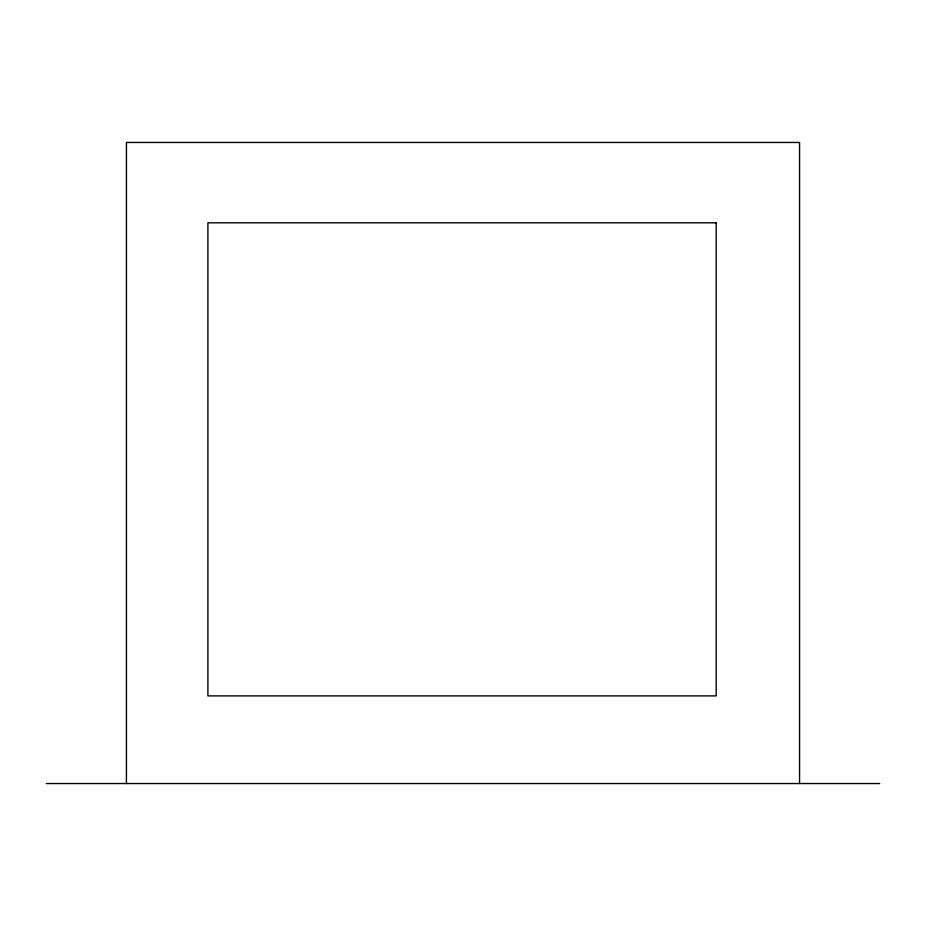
<?xml version="1.0" encoding="UTF-8"?>
<svg xmlns="http://www.w3.org/2000/svg" width="926" height="926" viewBox="0 0 926 926"><rect width="100%" height="100%" fill="white"/><g stroke="black" fill="none" stroke-linecap="round" stroke-linejoin="round"><path stroke-width="1.39" d="M46.3 783.535L879.7 783.535M799.566 783.535L799.566 142.465L126.434 142.465L126.434 783.535M716.192 222.807L207.91 222.807L207.91 695.889L716.192 695.889L716.192 222.807"/></g></svg>
